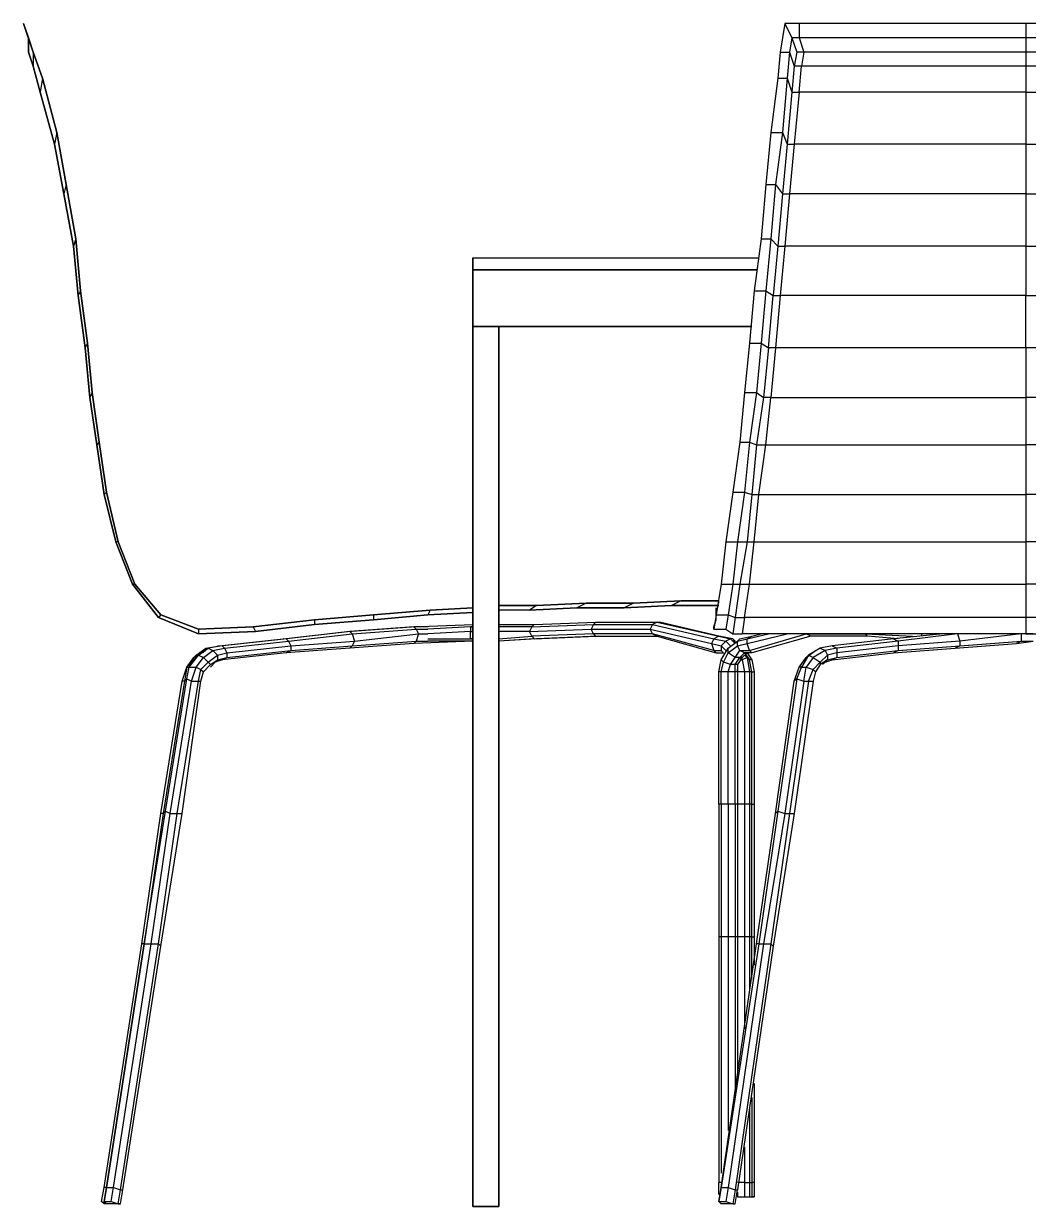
# Model space of a CAD drawing. Extents: x -0.35 to 1.31, y 0 to 0.93.
# Drawn here: x -0.353 to 0.437, y 0 to 0.931 of the extents above; entities that cross this region are included whole.
import ezdxf

# ---------------------------------------------------------------- set-up
doc = ezdxf.new("R2010")
doc.units = 0
doc.header["$MEASUREMENT"] = 0
doc.layers.add('COMMON_LAYER', color=7, linetype='CONTINUOUS')

msp = doc.modelspace()

# ---------------------------------------------------------------- linework, layer by layer
at = {"layer": 'COMMON_LAYER', "color": 7, "linetype": 'CONTINUOUS'}
for p, q in [((-0.34972, 0.9085), (-0.34972, 0.91965)), ((-0.346, 0.89735), (-0.34972, 0.9085)), ((-0.34037, 0.87685), (-0.346, 0.89735)), ((0.25664, 0.87685), (0.25851, 0.89735)), ((0.4352, 0.89735), (0.25851, 0.89735)), ((-0.32922, 0.83592), (-0.34037, 0.87685)), ((-0.32179, 0.79679), (-0.32922, 0.83592)), ((-0.31435, 0.75585), (-0.32179, 0.79679)), ((-0.31064, 0.71678), (-0.31435, 0.75585)), ((0, 0.74657), (0.22506, 0.74657)), ((0, 0.74657), (0.22506, 0.74657)), ((0, 0.73722), (0, 0.74657)), ((0.2232, 0.73722), (0, 0.73722)), ((0, 0.69257), (0, 0.73722)), ((0, 0.73722), (0.2232, 0.73722)), ((-0.30507, 0.67579), (-0.31064, 0.71678)), ((0.23249, 0.67579), (0.23621, 0.71678)), ((0.4352, 0.67579), (0.4352, 0.71678)), ((0, 0.69257), (0.02044, 0.69257)), ((0, 0), (0, 0.69257)), ((0.21943, 0.69257), (0, 0.69257)), ((0.02044, 0.69257), (0.02044, 0)), ((-0.30135, 0.63671), (-0.30507, 0.67579)), ((-0.29578, 0.59949), (-0.30135, 0.63671)), ((-0.2902, 0.56036), (-0.29578, 0.59949)), ((-0.28085, 0.52314), (-0.2902, 0.56036)), ((-0.26785, 0.48964), (-0.28085, 0.52314)), ((-0.24741, 0.46357), (-0.26785, 0.48964)), ((0.19341, 0.47472), (0.19341, 0.47658)), ((-0.03536, 0.46543), (-0.07815, 0.46171)), ((0, 0.46729), (-0.03536, 0.46543)), ((0.02044, 0.47286), (0.05017, 0.47286)), ((0.04459, 0.46915), (0.02044, 0.46915)), ((0.04459, 0.46915), (0.02044, 0.46915)), ((0.08182, 0.471), (0.04459, 0.46915)), ((0.11903, 0.471), (0.08182, 0.471)), ((0.1562, 0.47286), (0.11903, 0.471)), ((0.19156, 0.47286), (0.1562, 0.47286)), ((0.19341, 0.47286), (0.19156, 0.47286)), ((0.19156, 0.46915), (0.19156, 0.471)), ((0.19156, 0.46543), (0.19156, 0.46915)), ((0.19156, 0.46171), (0.19156, 0.46543)), ((0.19341, 0.47472), (0.19336, 0.47472)), ((0.19341, 0.47286), (0.19336, 0.47286)), ((-0.21577, 0.45051), (-0.24741, 0.46357)), ((-0.12466, 0.45799), (-0.17111, 0.45242)), ((-0.07815, 0.46171), (-0.12466, 0.45799)), ((-0.09859, 0.45242), (-0.04836, 0.45614)), ((-0.04836, 0.45614), (0, 0.45799)), ((-0.00185, 0.45614), (-0.03536, 0.45428)), ((0.02044, 0.45799), (0.04831, 0.45799)), ((0.04645, 0.45614), (0.02044, 0.45614)), ((0.04831, 0.45799), (0.09668, 0.45985)), ((0.09668, 0.45985), (0.14505, 0.45985)), ((0.09854, 0.45985), (0.1469, 0.45985)), ((0.14505, 0.45985), (0.19341, 0.44865)), ((0.19341, 0.44865), (0.1469, 0.45985)), ((0.1897, 0.45614), (0.19156, 0.46171)), ((0.1897, 0.45428), (0.1897, 0.45614)), ((-0.17111, 0.45242), (-0.21577, 0.45051)), ((-0.14882, 0.44679), (-0.09859, 0.45242)), ((-0.00185, 0.45242), (-0.03536, 0.45051)), ((-0.00185, 0.44679), (-0.00185, 0.45242)), ((0.04459, 0.45242), (0.02044, 0.45242)), ((0.02044, 0.44679), (0.04645, 0.44865)), ((0.04645, 0.44865), (0.04459, 0.45242)), ((0.09854, 0.44865), (0.05017, 0.44679)), ((0.09482, 0.45051), (0.09296, 0.45428)), ((0.14133, 0.45051), (0.13947, 0.45428)), ((0.19341, 0.44865), (0.2027, 0.44679)), ((0.4352, 0.45051), (0.212, 0.45051)), ((0.26594, 0.44865), (0.21943, 0.43564)), ((0.26222, 0.45051), (0.26216, 0.45051)), ((0.31058, 0.44865), (0.26594, 0.44865)), ((0.33474, 0.44679), (0.31058, 0.44865)), ((0.35338, 0.44865), (0.35338, 0.45051)), ((0.38125, 0.45051), (0.38119, 0.45051)), ((0.43147, 0.45051), (0.43142, 0.45051)), ((-0.21762, 0.43378), (-0.21019, 0.43936)), ((-0.21019, 0.43936), (-0.19904, 0.44122)), ((-0.2009, 0.44122), (-0.19904, 0.44122)), ((-0.19904, 0.44122), (-0.14882, 0.44679)), ((-0.14882, 0.44679), (-0.14887, 0.44679)), ((-0.09673, 0.43936), (-0.14696, 0.43564)), ((-0.04651, 0.44308), (-0.09673, 0.43936)), ((-0.09673, 0.43936), (-0.09487, 0.44122)), ((0, 0.44493), (-0.04651, 0.44308)), ((-0.04651, 0.44308), (-0.04465, 0.44493)), ((-0.03536, 0.44679), (-0.00185, 0.44679)), ((0, 0.44493), (-0.03536, 0.44493)), ((0.05017, 0.44679), (0.02044, 0.44493)), ((0.04831, 0.44679), (0.02044, 0.44493)), ((0.20456, 0.44679), (0.20642, 0.44493)), ((0.20642, 0.44493), (0.20456, 0.44493)), ((0.20642, 0.44493), (0.20637, 0.44493)), ((0.20642, 0.44308), (0.20642, 0.44493)), ((-0.22505, 0.42449), (-0.21948, 0.43192)), ((-0.21948, 0.43007), (-0.21948, 0.43192)), ((-0.21204, 0.43564), (-0.21204, 0.4375)), ((-0.20276, 0.42821), (-0.20647, 0.42449)), ((-0.19718, 0.43007), (-0.20276, 0.42821)), ((-0.20276, 0.42821), (-0.2009, 0.43007)), ((-0.14696, 0.43564), (-0.19718, 0.43007)), ((-0.19718, 0.43007), (-0.19347, 0.43192)), ((-0.14696, 0.43564), (-0.14324, 0.4375)), ((0.212, 0.43007), (0.21014, 0.43192)), ((0.21014, 0.43007), (0.212, 0.43007)), ((0.21385, 0.43564), (0.21757, 0.43007)), ((0.21943, 0.43564), (0.21385, 0.43564)), ((0.21571, 0.43192), (0.21385, 0.43378)), ((0.21943, 0.43007), (0.22128, 0.42072)), ((0.25664, 0.42449), (0.26222, 0.43192)), ((0.26222, 0.43192), (0.26965, 0.4375)), ((0.26408, 0.43378), (0.26222, 0.43192)), ((0.27895, 0.43007), (0.27337, 0.42635)), ((0.27708, 0.42821), (0.27522, 0.42635)), ((-0.22877, 0.41329), (-0.22505, 0.42449)), ((-0.22505, 0.42264), (-0.22505, 0.42449)), ((0.19341, 0.3165), (0.19341, 0.42072)), ((0.19527, 0.3165), (0.19527, 0.42072)), ((0.20084, 0.3165), (0.20084, 0.42072)), ((0.20642, 0.3165), (0.20642, 0.42072)), ((0.20827, 0.42072), (0.20822, 0.42072)), ((0.20827, 0.42072), (0.20827, 0.42264)), ((0.20827, 0.42072), (0.20827, 0.3165)), ((0.21943, 0.42072), (0.22128, 0.42072)), ((0.22128, 0.42072), (0.22128, 0.3165)), ((0.25293, 0.41329), (0.25664, 0.42449)), ((0.25478, 0.41515), (0.25851, 0.42449)), ((0.25851, 0.42449), (0.25664, 0.42449)), ((0.26036, 0.41329), (0.26222, 0.42449)), ((0.26408, 0.41329), (0.26779, 0.42264)), ((0.26965, 0.42072), (0.26779, 0.41329)), ((0.27337, 0.42635), (0.26965, 0.42072)), ((-0.24555, 0.30907), (-0.22877, 0.41329)), ((-0.22691, 0.41329), (-0.22877, 0.41329)), ((0.23807, 0.30907), (0.25293, 0.41329)), ((0.25478, 0.41515), (0.25293, 0.41329)), ((0.26779, 0.41329), (0.25293, 0.30907)), ((0.25478, 0.41515), (0.26036, 0.41329)), ((0.26036, 0.41329), (0.26408, 0.41329)), ((0.26408, 0.41329), (0.26779, 0.41329)), ((0.20827, 0.3165), (0.20822, 0.3165)), ((0.20827, 0.3165), (0.20827, 0.21222)), ((0.21943, 0.3165), (0.22128, 0.3165)), ((0.22128, 0.3165), (0.22128, 0.21222)), ((-0.26041, 0.20664), (-0.24555, 0.30907)), ((-0.24369, 0.30907), (-0.24555, 0.30907)), ((0.2232, 0.20664), (0.23807, 0.30907)), ((0.25293, 0.30907), (0.23621, 0.20479)), ((0.23992, 0.31092), (0.23807, 0.30907)), ((-0.2902, 0.01492), (-0.26041, 0.20664)), ((-0.25856, 0.20664), (-0.26041, 0.20664)), ((0.19527, 0.01492), (0.2232, 0.20664)), ((0.20827, 0.21222), (0.20822, 0.21222)), ((0.20827, 0.21222), (0.20827, 0.10056)), ((0.23621, 0.20479), (0.20827, 0.01306)), ((0.21943, 0.21222), (0.22128, 0.21222)), ((0.22128, 0.21222), (0.22128, 0.18992)), ((0.22506, 0.20664), (0.2232, 0.20664)), ((0.22128, 0.09679), (0.22128, 0.01864)), ((0.21943, 0.08564), (0.21943, 0.01864)), ((0.19527, 0.01864), (0.19341, 0.01864)), ((0.19341, 0.00929), (0.19341, 0.01864)), ((0.21385, 0.01864), (0.20827, 0.01864)), ((0.22128, 0.01864), (0.21943, 0.01864)), ((0.21943, 0.01864), (0.21943, 0.00743)), ((-0.29206, 0.00372), (-0.2902, 0.01492)), ((-0.2902, 0.00372), (-0.28835, 0.01492)), ((-0.28835, 0.01492), (-0.2902, 0.01492)), ((0.19341, 0.00372), (0.19527, 0.01492)), ((0.19527, 0.01492), (0.19521, 0.01492)), ((-0.2902, 0.00372), (-0.29026, 0.00372)), ((-0.2902, 0.00186), (-0.2902, 0.00372)), ((-0.27714, 0.00186), (-0.27899, 0.00186)), ((0.02044, 0), (0, 0)), ((0.19341, 0.00372), (0.19336, 0.00372)), ((0.19527, 0.00186), (0.19341, 0.00372)), ((0.20084, 0.00186), (0.19527, 0.00186)), ((0.20456, 0.00186), (0.20084, 0.00186)), ((0.20827, 0.00743), (0.20822, 0.00743)), ((0.20827, 0.00743), (0.20822, 0.00743)), ((0.20827, 0.00929), (0.20827, 0.00743)), ((0.20827, 0.00743), (0.21385, 0.00743)), ((0.21943, 0.00743), (0.22128, 0.00743))]:
    msp.add_line(p, q, dxfattribs=at)
for points in [[(-0.34972, 0.91965, 0), (-0.35343, 0.93085, 0), (-0.346, 0.9085, 0)], [(-0.34972, 0.91965, 0), (-0.35343, 0.93085, 0), (-0.34972, 0.91965, 0), (-0.35343, 0.93085, 0), (-0.34972, 0.91965, 0), (-0.35343, 0.93085, 0), (-0.34972, 0.91965, 0), (-0.35343, 0.93085, 0), (-0.34972, 0.91965, 0), (-0.34972, 0.91965, 0)], [(-0.346, 0.9085, 0), (-0.35343, 0.93085, 0), (-0.34972, 0.91965, 0), (-0.346, 0.9085, 0), (-0.33851, 0.88801, 0), (-0.346, 0.9085, 0), (-0.346, 0.9085, 0)], [(-0.34972, 0.91965, 0), (-0.35343, 0.93085, 0), (-0.346, 0.9085, 0)], [(-0.34972, 0.91965, 0), (-0.35343, 0.93085, 0), (-0.34972, 0.91965, 0), (-0.35343, 0.93085, 0), (-0.34972, 0.91965, 0), (-0.35343, 0.93085, 0), (-0.34972, 0.91965, 0), (-0.35343, 0.93085, 0), (-0.34972, 0.91965, 0), (-0.34972, 0.91965, 0)], [(-0.346, 0.9085, 0), (-0.35343, 0.93085, 0), (-0.34972, 0.91965, 0)], [(0.2455, 0.93085, 0), (0.24178, 0.9085, 0), (0.24921, 0.9085, 0)], [(0.25664, 0.93085, 0), (0.2455, 0.93085, 0), (0.25107, 0.91965, 0)], [(0.4352, 0.93085, 0), (0.25664, 0.93085, 0), (0.25664, 0.91965, 0)], [(0.6156, 0.93085, 0), (0.4352, 0.93085, 0), (0.4352, 0.91965, 0)], [(-0.346, 0.9085, 0), (-0.34972, 0.91965, 0), (-0.34972, 0.9085, 0), (-0.346, 0.89735, 0)], [(0.25107, 0.91965, 0), (0.24921, 0.9085, 0), (0.25293, 0.89735, 0)], [(0.25664, 0.91965, 0), (0.25107, 0.91965, 0), (0.25478, 0.9085, 0)], [(0.4352, 0.91965, 0), (0.25664, 0.91965, 0), (0.26036, 0.9085, 0)], [(0.6156, 0.91965, 0), (0.4352, 0.91965, 0), (0.4352, 0.9085, 0)], [(-0.33851, 0.88801, 0), (-0.346, 0.9085, 0), (-0.346, 0.89735, 0), (-0.34037, 0.87685, 0)], [(0.24178, 0.9085, 0), (0.23992, 0.88801, 0), (0.24735, 0.88801, 0)], [(0.24921, 0.9085, 0), (0.24735, 0.88801, 0), (0.25107, 0.87685, 0)], [(0.26036, 0.9085, 0), (0.25478, 0.9085, 0), (0.25293, 0.89735, 0)], [(0.4352, 0.9085, 0), (0.26036, 0.9085, 0), (0.25851, 0.89735, 0)], [(0.61188, 0.9085, 0), (0.4352, 0.9085, 0), (0.4352, 0.89735, 0)], [(0.25851, 0.89735, 0), (0.25293, 0.89735, 0), (0.25107, 0.87685, 0), (0.25664, 0.87685, 0)], [(0.61374, 0.89735, 0), (0.4352, 0.89735, 0), (0.4352, 0.87685, 0), (0.6156, 0.87685, 0)], [(-0.32736, 0.84521, 0), (-0.33851, 0.88801, 0), (-0.34037, 0.87685, 0), (-0.32922, 0.83592, 0)], [(-0.32736, 0.84521, 0), (-0.33851, 0.88801, 0), (-0.32736, 0.84521, 0), (-0.31993, 0.80428, 0), (-0.32736, 0.84521, 0), (-0.32736, 0.84521, 0)], [(0.23992, 0.88801, 0), (0.23434, 0.84521, 0), (0.24364, 0.84521, 0)], [(0.24735, 0.88801, 0), (0.24364, 0.84521, 0), (0.24735, 0.83592, 0)], [(0.25107, 0.87685, 0), (0.24735, 0.83592, 0), (0.25293, 0.83592, 0)], [(0.4352, 0.87685, 0), (0.25664, 0.87685, 0), (0.25293, 0.83592, 0)], [(0.4352, 0.87685, 0), (0.4352, 0.83592, 0), (0.61932, 0.83592, 0)], [(-0.31993, 0.80428, 0), (-0.32736, 0.84521, 0), (-0.32922, 0.83592, 0), (-0.32179, 0.79679, 0)], [(0.23434, 0.84521, 0), (0.23063, 0.80428, 0), (0.23807, 0.80428, 0)], [(0.24364, 0.84521, 0), (0.23807, 0.80428, 0), (0.24364, 0.79679, 0)], [(0.24735, 0.83592, 0), (0.24364, 0.79679, 0), (0.24921, 0.79679, 0)], [(0.4352, 0.83592, 0), (0.25293, 0.83592, 0), (0.24921, 0.79679, 0)], [(0.4352, 0.83592, 0), (0.4352, 0.79679, 0), (0.62308, 0.79679, 0)], [(-0.3125, 0.76143, 0), (-0.31993, 0.80428, 0), (-0.32179, 0.79679, 0), (-0.31435, 0.75585, 0)], [(-0.3125, 0.76143, 0), (-0.31993, 0.80428, 0), (-0.3125, 0.76143, 0), (-0.30878, 0.7205, 0), (-0.3125, 0.76143, 0), (-0.3125, 0.76143, 0)], [(0.23063, 0.80428, 0), (0.22691, 0.76143, 0), (0.23434, 0.76143, 0)], [(0.23807, 0.80428, 0), (0.23434, 0.76143, 0), (0.23992, 0.75585, 0)], [(0.24364, 0.79679, 0), (0.23992, 0.75585, 0), (0.2455, 0.75585, 0)], [(0.4352, 0.79679, 0), (0.24921, 0.79679, 0), (0.2455, 0.75585, 0)], [(0.4352, 0.79679, 0), (0.4352, 0.75585, 0), (0.6268, 0.75585, 0)], [(-0.30878, 0.7205, 0), (-0.3125, 0.76143, 0), (-0.31435, 0.75585, 0), (-0.31064, 0.71678, 0)], [(0.22691, 0.76143, 0), (0.22128, 0.7205, 0), (0.23063, 0.7205, 0)], [(0.23434, 0.76143, 0), (0.23063, 0.7205, 0), (0.23621, 0.71678, 0)], [(0.23992, 0.75585, 0), (0.23621, 0.71678, 0), (0.24178, 0.71678, 0)], [(0.4352, 0.75585, 0), (0.2455, 0.75585, 0), (0.24178, 0.71678, 0)], [(0.4352, 0.75585, 0), (0.4352, 0.71678, 0), (0.63052, 0.71678, 0)], [(0, 0.74657, 0), (0, 0.73722, 0), (0.2232, 0.73722, 0)], [(0.2232, 0.73722, 0), (0, 0.73722, 0), (0, 0.69257, 0), (0.21943, 0.69257, 0)], [(-0.30321, 0.6795, 0), (-0.30878, 0.7205, 0), (-0.31064, 0.71678, 0), (-0.30507, 0.67579, 0)], [(-0.30321, 0.6795, 0), (-0.30878, 0.7205, 0), (-0.30321, 0.6795, 0), (-0.29949, 0.64043, 0), (-0.30321, 0.6795, 0), (-0.30321, 0.6795, 0)], [(0.22128, 0.7205, 0), (0.21757, 0.6795, 0), (0.22691, 0.6795, 0)], [(0.23063, 0.7205, 0), (0.22691, 0.6795, 0), (0.23249, 0.67579, 0)], [(0.4352, 0.71678, 0), (0.24178, 0.71678, 0), (0.23807, 0.67579, 0)], [(0, 0.69257, 0), (0, 0, 0), (0.02044, 0, 0), (0.02044, 0.69257, 0), (0, 0.69257, 0), (0, 0.69257, 0)], [(-0.29949, 0.64043, 0), (-0.30321, 0.6795, 0), (-0.30507, 0.67579, 0), (-0.30135, 0.63671, 0)], [(0.21757, 0.6795, 0), (0.21385, 0.64043, 0), (0.2232, 0.64043, 0)], [(0.22691, 0.6795, 0), (0.2232, 0.64043, 0), (0.22877, 0.63671, 0)], [(0.23807, 0.67579, 0), (0.23249, 0.67579, 0), (0.22877, 0.63671, 0)], [(0.4352, 0.67579, 0), (0.23807, 0.67579, 0), (0.23434, 0.63671, 0)], [(0.63423, 0.67579, 0), (0.4352, 0.67579, 0), (0.4352, 0.63671, 0)], [(-0.29392, 0.60135, 0), (-0.29949, 0.64043, 0), (-0.30135, 0.63671, 0), (-0.29578, 0.59949, 0)], [(-0.29392, 0.60135, 0), (-0.29949, 0.64043, 0), (-0.29392, 0.60135, 0), (-0.28835, 0.56222, 0), (-0.29392, 0.60135, 0), (-0.29392, 0.60135, 0)], [(0.21385, 0.64043, 0), (0.21014, 0.60135, 0), (0.21757, 0.60135, 0)], [(0.2232, 0.64043, 0), (0.21757, 0.60135, 0), (0.2232, 0.59949, 0)], [(0.23434, 0.63671, 0), (0.22877, 0.63671, 0), (0.2232, 0.59949, 0), (0.23063, 0.59949, 0)], [(0.23063, 0.59949, 0), (0.23434, 0.63671, 0), (0.4352, 0.63671, 0)], [(0.63795, 0.63671, 0), (0.4352, 0.63671, 0), (0.4352, 0.59949, 0)], [(-0.28835, 0.56222, 0), (-0.29392, 0.60135, 0), (-0.29578, 0.59949, 0), (-0.2902, 0.56036, 0)], [(0.21014, 0.60135, 0), (0.20456, 0.56222, 0), (0.21385, 0.56222, 0)], [(0.21757, 0.60135, 0), (0.21385, 0.56222, 0), (0.21943, 0.56036, 0)], [(0.2232, 0.59949, 0), (0.21943, 0.56036, 0), (0.22506, 0.56036, 0)], [(0.22506, 0.56036, 0), (0.23063, 0.59949, 0), (0.4352, 0.59949, 0)], [(0.64167, 0.59949, 0), (0.4352, 0.59949, 0), (0.4352, 0.56036, 0)], [(-0.27899, 0.52314, 0), (-0.28835, 0.56222, 0), (-0.2902, 0.56036, 0), (-0.28085, 0.52314, 0)], [(-0.27899, 0.52314, 0), (-0.28835, 0.56222, 0), (-0.27899, 0.52314, 0), (-0.26599, 0.48964, 0), (-0.27899, 0.52314, 0), (-0.27899, 0.52314, 0)], [(0.20456, 0.56222, 0), (0.19899, 0.52314, 0), (0.20827, 0.52314, 0)], [(0.21385, 0.56222, 0), (0.20827, 0.52314, 0), (0.21571, 0.52314, 0)], [(0.21943, 0.56036, 0), (0.21571, 0.52314, 0), (0.22128, 0.52314, 0)], [(0.22128, 0.52314, 0), (0.22506, 0.56036, 0), (0.4352, 0.56036, 0)], [(0.64724, 0.56036, 0), (0.4352, 0.56036, 0), (0.4352, 0.52314, 0)], [(-0.26599, 0.48964, 0), (-0.27899, 0.52314, 0), (-0.28085, 0.52314, 0), (-0.26785, 0.48964, 0)], [(0.19899, 0.52314, 0), (0.19527, 0.48964, 0), (0.20456, 0.48964, 0)], [(0.20827, 0.52314, 0), (0.20456, 0.48964, 0), (0.21014, 0.48964, 0)], [(0.21571, 0.52314, 0), (0.21014, 0.48964, 0), (0.21757, 0.48964, 0)], [(0.21757, 0.48964, 0), (0.22128, 0.52314, 0), (0.4352, 0.52314, 0)], [(0.65095, 0.52314, 0), (0.4352, 0.52314, 0), (0.4352, 0.48964, 0)], [(-0.24555, 0.46543, 0), (-0.26599, 0.48964, 0), (-0.26785, 0.48964, 0), (-0.24741, 0.46357, 0)], [(-0.24555, 0.46543, 0), (-0.26599, 0.48964, 0), (-0.24555, 0.46543, 0), (-0.21577, 0.45428, 0), (-0.24555, 0.46543, 0), (-0.24555, 0.46543, 0)], [(0.19527, 0.48964, 0), (0.19156, 0.46543, 0), (0.20084, 0.46543, 0)], [(0.20456, 0.48964, 0), (0.20084, 0.46543, 0), (0.20642, 0.46357, 0)], [(0.21014, 0.48964, 0), (0.20642, 0.46357, 0), (0.21385, 0.46357, 0)], [(0.21385, 0.46357, 0), (0.21757, 0.48964, 0), (0.4352, 0.48964, 0)], [(0.65467, 0.48964, 0), (0.4352, 0.48964, 0), (0.4352, 0.46357, 0)], [(0.12646, 0.47472, 0), (0.08925, 0.47472, 0), (0.12646, 0.47472, 0), (0.16363, 0.47658, 0), (0.12646, 0.47472, 0), (0.12646, 0.47472, 0)], [(0.16363, 0.47658, 0), (0.12646, 0.47472, 0), (0.11903, 0.471, 0), (0.1562, 0.47286, 0)], [(0.19341, 0.47658, 0), (0.16363, 0.47658, 0), (0.1562, 0.47286, 0), (0.19156, 0.47286, 0)], [(0.19341, 0.47658, 0), (0.16363, 0.47658, 0), (0.19341, 0.47658, 0), (0.19341, 0.47658, 0)], [(-0.21577, 0.45428, 0), (-0.24555, 0.46543, 0), (-0.24741, 0.46357, 0), (-0.21577, 0.45051, 0)], [(-0.07815, 0.46543, 0), (-0.12466, 0.46171, 0), (-0.07815, 0.46543, 0), (-0.0335, 0.46915, 0), (-0.07815, 0.46543, 0), (-0.07815, 0.46543, 0)], [(-0.07815, 0.46543, 0), (-0.12466, 0.46171, 0), (-0.12466, 0.45799, 0), (-0.07815, 0.46171, 0)], [(-0.0335, 0.46915, 0), (-0.07815, 0.46543, 0), (-0.07815, 0.46171, 0), (-0.03536, 0.46543, 0)], [(0, 0.471, 0), (-0.0335, 0.46915, 0), (-0.03536, 0.46543, 0), (0, 0.46729, 0)], [(0, 0.471, 0), (-0.0335, 0.46915, 0), (0, 0.471, 0), (0, 0.471, 0)], [(0.05017, 0.47286, 0), (0.02044, 0.47286, 0), (0.05017, 0.47286, 0), (0.08925, 0.47472, 0), (0.05017, 0.47286, 0), (0.05017, 0.47286, 0)], [(0.08925, 0.47472, 0), (0.05017, 0.47286, 0), (0.04459, 0.46915, 0), (0.08182, 0.471, 0)], [(0.12646, 0.47472, 0), (0.08925, 0.47472, 0), (0.08182, 0.471, 0), (0.11903, 0.471, 0)], [(0.19156, 0.46543, 0), (0.1897, 0.45428, 0), (0.19899, 0.45428, 0)], [(0.19156, 0.47286, 0), (0.19341, 0.47286, 0), (0.19156, 0.47286, 0), (0.19156, 0.47286, 0)], [(0.20084, 0.46543, 0), (0.19899, 0.45428, 0), (0.20456, 0.45051, 0)], [(-0.17297, 0.45614, 0), (-0.21577, 0.45428, 0), (-0.17297, 0.45614, 0), (-0.12466, 0.46171, 0), (-0.17297, 0.45614, 0), (-0.17297, 0.45614, 0)], [(-0.17297, 0.45614, 0), (-0.21577, 0.45428, 0), (-0.21577, 0.45051, 0), (-0.17111, 0.45242, 0)], [(-0.12466, 0.46171, 0), (-0.17297, 0.45614, 0), (-0.17111, 0.45242, 0), (-0.12466, 0.45799, 0)], [(-0.04651, 0.45614, 0), (-0.09673, 0.45242, 0), (-0.09487, 0.45051, 0), (-0.04465, 0.45428, 0)], [(-0.03536, 0.45614, 0), (-0.04651, 0.45614, 0), (-0.04465, 0.45428, 0), (-0.03536, 0.45428, 0)], [(-0.00185, 0.45614, 0), (-0.00185, 0.45242, 0), (0, 0.45242, 0)], [(-0.00185, 0.45614, 0), (0, 0.45614, 0), (-0.00185, 0.45614, 0), (-0.00185, 0.45614, 0)], [(0.04645, 0.45614, 0), (0.04459, 0.45242, 0), (0.09296, 0.45428, 0)], [(0.04831, 0.45799, 0), (0.04645, 0.45614, 0), (0.09482, 0.45799, 0)], [(0.09482, 0.45799, 0), (0.09296, 0.45428, 0), (0.13947, 0.45428, 0)], [(0.09668, 0.45985, 0), (0.09482, 0.45799, 0), (0.14133, 0.45799, 0)], [(0.14133, 0.45799, 0), (0.13947, 0.45428, 0), (0.18784, 0.44308, 0)], [(0.14505, 0.45985, 0), (0.14133, 0.45799, 0), (0.1897, 0.44679, 0)], [(0.20642, 0.46357, 0), (0.20456, 0.45051, 0), (0.212, 0.45051, 0)], [(0.4352, 0.46357, 0), (0.21385, 0.46357, 0), (0.212, 0.45051, 0)], [(0.65839, 0.46357, 0), (0.4352, 0.46357, 0), (0.4352, 0.45051, 0), (0.66025, 0.45051, 0)], [(-0.09673, 0.45242, 0), (-0.14696, 0.44679, 0), (-0.1451, 0.44493, 0), (-0.09487, 0.45051, 0)], [(-0.09487, 0.45051, 0), (-0.09302, 0.44493, 0), (-0.04279, 0.45051, 0)], [(-0.04465, 0.45428, 0), (-0.04279, 0.45051, 0), (-0.03536, 0.45051, 0)], [(-0.04279, 0.45051, 0), (-0.04465, 0.44493, 0), (-0.03536, 0.44493, 0)], [(0.09482, 0.45051, 0), (0.04645, 0.44865, 0), (0.04831, 0.44679, 0), (0.09668, 0.44865, 0)], [(0.14133, 0.45051, 0), (0.09482, 0.45051, 0), (0.09668, 0.44865, 0), (0.14505, 0.44865, 0)], [(0.1897, 0.4375, 0), (0.14133, 0.45051, 0), (0.14505, 0.44865, 0), (0.19156, 0.43564, 0)], [(0.19341, 0.44865, 0), (0.1897, 0.44679, 0), (0.19899, 0.44493, 0)], [(0.20456, 0.44679, 0), (0.19341, 0.44865, 0), (0.19527, 0.44865, 0)], [(0.20827, 0.44493, 0), (0.21014, 0.44679, 0), (0.21943, 0.44865, 0)], [(0.21757, 0.4375, 0), (0.21571, 0.44308, 0), (0.24735, 0.45051, 0)], [(0.21571, 0.44308, 0), (0.21571, 0.44679, 0), (0.23249, 0.45051, 0)], [(0.21571, 0.44679, 0), (0.21943, 0.44865, 0), (0.22691, 0.45051, 0)], [(0.21943, 0.43564, 0), (0.21757, 0.4375, 0), (0.26222, 0.45051, 0)], [(0.26594, 0.44865, 0), (0.26222, 0.45051, 0), (0.30873, 0.45051, 0)], [(0.31058, 0.44865, 0), (0.30873, 0.45051, 0), (0.34595, 0.44865, 0)], [(0.3701, 0.45051, 0), (0.33102, 0.44679, 0), (0.33474, 0.44493, 0)], [(0.38125, 0.45051, 0), (0.33474, 0.44493, 0), (0.33474, 0.44122, 0)], [(0.3924, 0.45051, 0), (0.38125, 0.45051, 0), (0.38311, 0.44493, 0)], [(0.43147, 0.45051, 0), (0.38311, 0.44493, 0), (0.38311, 0.44122, 0), (0.43147, 0.44493, 0)], [(0.44076, 0.45051, 0), (0.43147, 0.45051, 0), (0.43147, 0.44493, 0), (0.44076, 0.44493, 0)], [(-0.21762, 0.43192, 0), (-0.21577, 0.43378, 0), (-0.20833, 0.43936, 0)], [(-0.21019, 0.43936, 0), (-0.21204, 0.4375, 0), (-0.21019, 0.4375, 0)], [(-0.19718, 0.44122, 0), (-0.20833, 0.43936, 0), (-0.20461, 0.4375, 0), (-0.19533, 0.43936, 0)], [(-0.14696, 0.44679, 0), (-0.19718, 0.44122, 0), (-0.19533, 0.43936, 0), (-0.1451, 0.44493, 0)], [(-0.19533, 0.43936, 0), (-0.19347, 0.43564, 0), (-0.14324, 0.44122, 0)], [(-0.1451, 0.44493, 0), (-0.14324, 0.44122, 0), (-0.09302, 0.44493, 0)], [(-0.14324, 0.44122, 0), (-0.14324, 0.4375, 0), (-0.09487, 0.44122, 0)], [(-0.09302, 0.44493, 0), (-0.09487, 0.44122, 0), (-0.04465, 0.44493, 0)], [(-0.00185, 0.44679, 0), (0, 0.44679, 0), (-0.00185, 0.44679, 0), (-0.00185, 0.44679, 0)], [(0.1897, 0.44679, 0), (0.18784, 0.44308, 0), (0.19527, 0.44122, 0)], [(0.18784, 0.44308, 0), (0.1897, 0.4375, 0), (0.19527, 0.4375, 0)], [(0.19899, 0.44493, 0), (0.19527, 0.44122, 0), (0.19899, 0.4375, 0)], [(0.19527, 0.44122, 0), (0.19527, 0.4375, 0), (0.19713, 0.43564, 0)], [(0.19713, 0.42821, 0), (0.19527, 0.43007, 0), (0.20084, 0.43936, 0)], [(0.2027, 0.44679, 0), (0.19899, 0.44493, 0), (0.2027, 0.44122, 0)], [(0.20084, 0.43564, 0), (0.20084, 0.43936, 0), (0.20827, 0.44493, 0)], [(0.20642, 0.43192, 0), (0.20084, 0.43564, 0), (0.20827, 0.44122, 0)], [(0.20642, 0.44308, 0), (0.20456, 0.44493, 0), (0.2027, 0.44679, 0), (0.20642, 0.44308, 0), (0.20642, 0.44308, 0)], [(0.20827, 0.44122, 0), (0.20827, 0.44493, 0), (0.21571, 0.44679, 0)], [(0.21014, 0.4375, 0), (0.20827, 0.44122, 0), (0.21571, 0.44308, 0)], [(0.27337, 0.43936, 0), (0.26408, 0.43378, 0), (0.26779, 0.43192, 0)], [(0.28271, 0.44122, 0), (0.27337, 0.43936, 0), (0.27708, 0.4375, 0)], [(0.28643, 0.43936, 0), (0.27708, 0.4375, 0), (0.27895, 0.43378, 0)], [(0.33102, 0.44679, 0), (0.28271, 0.44122, 0), (0.28643, 0.43936, 0)], [(0.33474, 0.44493, 0), (0.28643, 0.43936, 0), (0.28643, 0.43564, 0)], [(0.33474, 0.44122, 0), (0.28643, 0.43564, 0), (0.28643, 0.43192, 0), (0.33474, 0.4375, 0)], [(0.33474, 0.4375, 0), (0.33102, 0.43564, 0), (0.37939, 0.43936, 0)], [(0.38311, 0.44493, 0), (0.33474, 0.44122, 0), (0.33474, 0.4375, 0), (0.38311, 0.44122, 0)], [(0.38311, 0.44122, 0), (0.37939, 0.43936, 0), (0.42776, 0.44308, 0)], [(0.43147, 0.44493, 0), (0.42776, 0.44308, 0), (0.44076, 0.44493, 0)], [(-0.21762, 0.43192, 0), (-0.22505, 0.42449, 0), (-0.2232, 0.42449, 0), (-0.21577, 0.43378, 0)], [(-0.2232, 0.42449, 0), (-0.21762, 0.42449, 0), (-0.21204, 0.43192, 0)], [(-0.21762, 0.43378, 0), (-0.21948, 0.43192, 0), (-0.21204, 0.4375, 0)], [(-0.21762, 0.42449, 0), (-0.21391, 0.42264, 0), (-0.20833, 0.42821, 0)], [(-0.21577, 0.43378, 0), (-0.21204, 0.43192, 0), (-0.20461, 0.4375, 0)], [(-0.21204, 0.43192, 0), (-0.20833, 0.42821, 0), (-0.2009, 0.43378, 0)], [(-0.20833, 0.42821, 0), (-0.20647, 0.42635, 0), (-0.2009, 0.43007, 0)], [(-0.20461, 0.4375, 0), (-0.2009, 0.43378, 0), (-0.19347, 0.43564, 0)], [(-0.2009, 0.43378, 0), (-0.2009, 0.43007, 0), (-0.19347, 0.43192, 0)], [(-0.19347, 0.43564, 0), (-0.19347, 0.43192, 0), (-0.14324, 0.4375, 0)], [(0.1897, 0.4375, 0), (0.19156, 0.43564, 0), (0.19713, 0.43564, 0)], [(0.19527, 0.42072, 0), (0.19341, 0.42072, 0), (0.19527, 0.43007, 0)], [(0.20084, 0.42072, 0), (0.19527, 0.42072, 0), (0.19713, 0.42821, 0)], [(0.2027, 0.42635, 0), (0.19713, 0.42821, 0), (0.20084, 0.43564, 0)], [(0.20642, 0.42635, 0), (0.2027, 0.42635, 0), (0.20642, 0.43192, 0)], [(0.21014, 0.43192, 0), (0.20642, 0.43192, 0), (0.21014, 0.4375, 0)], [(0.212, 0.43192, 0), (0.20827, 0.42635, 0), (0.20642, 0.42635, 0), (0.21014, 0.43192, 0)], [(0.21385, 0.43564, 0), (0.21014, 0.4375, 0), (0.21757, 0.4375, 0)], [(0.21571, 0.43564, 0), (0.212, 0.43192, 0), (0.21014, 0.43192, 0), (0.21385, 0.43564, 0)], [(0.21571, 0.43192, 0), (0.212, 0.43007, 0), (0.21385, 0.42072, 0)], [(0.21571, 0.43564, 0), (0.21943, 0.43007, 0), (0.21757, 0.43007, 0)], [(0.21943, 0.42072, 0), (0.21757, 0.43007, 0), (0.21571, 0.43192, 0), (0.21757, 0.42072, 0)], [(0.26408, 0.43378, 0), (0.25851, 0.42449, 0), (0.26222, 0.42449, 0)], [(0.26779, 0.43192, 0), (0.26222, 0.42449, 0), (0.26779, 0.42264, 0)], [(0.27708, 0.4375, 0), (0.26779, 0.43192, 0), (0.27337, 0.42821, 0)], [(0.27337, 0.42821, 0), (0.26779, 0.42264, 0), (0.26965, 0.42072, 0)], [(0.27895, 0.43378, 0), (0.27337, 0.42821, 0), (0.27337, 0.42635, 0)], [(0.27895, 0.43007, 0), (0.27708, 0.42821, 0), (0.28271, 0.43007, 0)], [(0.28643, 0.43564, 0), (0.27895, 0.43378, 0), (0.27895, 0.43007, 0), (0.28643, 0.43192, 0)], [(0.28643, 0.43192, 0), (0.28271, 0.43007, 0), (0.33102, 0.43564, 0)], [(-0.22505, 0.42449, 0), (-0.22691, 0.41329, 0), (-0.22505, 0.41515, 0), (-0.2232, 0.42449, 0)], [(-0.22505, 0.41515, 0), (-0.22134, 0.41329, 0), (-0.21762, 0.42449, 0)], [(-0.22134, 0.41329, 0), (-0.21577, 0.41329, 0), (-0.21391, 0.42264, 0)], [(-0.21577, 0.41329, 0), (-0.21391, 0.41329, 0), (-0.21204, 0.42072, 0)], [(-0.21391, 0.42264, 0), (-0.21204, 0.42072, 0), (-0.20647, 0.42635, 0)], [(0.20642, 0.42072, 0), (0.20084, 0.42072, 0), (0.2027, 0.42635, 0)], [(0.20827, 0.42635, 0), (0.20827, 0.42072, 0), (0.20642, 0.42072, 0), (0.20642, 0.42635, 0)], [(0.21385, 0.42072, 0), (0.20827, 0.42072, 0), (0.20827, 0.3165, 0)], [(0.21757, 0.42072, 0), (0.21385, 0.42072, 0), (0.21385, 0.3165, 0)], [(0.21943, 0.3165, 0), (0.21943, 0.42072, 0), (0.21757, 0.42072, 0), (0.21757, 0.3165, 0)], [(-0.22691, 0.41329, 0), (-0.24369, 0.30907, 0), (-0.24184, 0.31092, 0), (-0.22505, 0.41515, 0)], [(-0.24184, 0.31092, 0), (-0.23812, 0.30907, 0), (-0.22134, 0.41329, 0)], [(-0.23812, 0.30907, 0), (-0.23254, 0.30907, 0), (-0.21577, 0.41329, 0)], [(-0.23254, 0.30907, 0), (-0.22877, 0.30907, 0), (-0.21391, 0.41329, 0)], [(0.25478, 0.41515, 0), (0.23992, 0.31092, 0), (0.2455, 0.30907, 0)], [(0.26036, 0.41329, 0), (0.2455, 0.30907, 0), (0.24921, 0.30907, 0)], [(0.26408, 0.41329, 0), (0.24921, 0.30907, 0), (0.25293, 0.30907, 0)], [(0.19527, 0.3165, 0), (0.19341, 0.3165, 0), (0.19341, 0.21222, 0)], [(0.20084, 0.3165, 0), (0.19527, 0.3165, 0), (0.19527, 0.21222, 0)], [(0.20642, 0.3165, 0), (0.20084, 0.3165, 0), (0.20084, 0.21222, 0)], [(0.20827, 0.3165, 0), (0.20642, 0.3165, 0), (0.20642, 0.21222, 0)], [(0.21385, 0.3165, 0), (0.20827, 0.3165, 0), (0.20827, 0.21222, 0)], [(0.21757, 0.3165, 0), (0.21385, 0.3165, 0), (0.21385, 0.21222, 0)], [(0.21943, 0.21222, 0), (0.21943, 0.3165, 0), (0.21757, 0.3165, 0), (0.21757, 0.21222, 0)], [(-0.24369, 0.30907, 0), (-0.25856, 0.20664, 0), (-0.24184, 0.31092, 0)], [(-0.25856, 0.20664, 0), (-0.25298, 0.20664, 0), (-0.23812, 0.30907, 0)], [(-0.25298, 0.20664, 0), (-0.24741, 0.20664, 0), (-0.23254, 0.30907, 0)], [(-0.24741, 0.20664, 0), (-0.24555, 0.20479, 0), (-0.22877, 0.30907, 0)], [(0.23992, 0.31092, 0), (0.22506, 0.20664, 0), (0.22877, 0.20664, 0)], [(0.2455, 0.30907, 0), (0.22877, 0.20664, 0), (0.23434, 0.20664, 0)], [(0.24921, 0.30907, 0), (0.23434, 0.20664, 0), (0.23621, 0.20479, 0)], [(-0.25856, 0.20664, 0), (-0.28835, 0.01492, 0), (-0.25856, 0.20664, 0), (-0.25856, 0.20664, 0)], [(-0.28835, 0.01492, 0), (-0.28272, 0.01492, 0), (-0.25298, 0.20664, 0)], [(-0.28272, 0.01492, 0), (-0.27714, 0.01306, 0), (-0.24741, 0.20664, 0)], [(-0.27714, 0.01306, 0), (-0.27528, 0.01306, 0), (-0.24555, 0.20479, 0)], [(0.19527, 0.21222, 0), (0.19341, 0.21222, 0), (0.19341, 0.01864, 0)], [(0.20084, 0.21222, 0), (0.19527, 0.21222, 0), (0.19527, 0.02607, 0)], [(0.22506, 0.20664, 0), (0.19527, 0.01492, 0), (0.20084, 0.01492, 0)], [(0.20642, 0.21222, 0), (0.20084, 0.21222, 0), (0.20084, 0.05957, 0)], [(0.22877, 0.20664, 0), (0.20084, 0.01492, 0), (0.20642, 0.01306, 0)], [(0.20827, 0.21222, 0), (0.20642, 0.21222, 0), (0.20642, 0.09122, 0)], [(0.23434, 0.20664, 0), (0.20642, 0.01306, 0), (0.20827, 0.01306, 0)], [(0.21385, 0.21222, 0), (0.20827, 0.21222, 0), (0.20827, 0.10428, 0)], [(0.21757, 0.21222, 0), (0.21385, 0.21222, 0), (0.21385, 0.13964, 0)], [(0.21943, 0.17872, 0), (0.21943, 0.21222, 0), (0.21757, 0.21222, 0), (0.21757, 0.17129, 0)], [(0.21757, 0.07821, 0), (0.21757, 0.01864, 0), (0.21943, 0.01864, 0)], [(0.21385, 0.04657, 0), (0.21385, 0.01864, 0), (0.21757, 0.01864, 0)], [(0.21385, 0.01864, 0), (0.21385, 0.00743, 0), (0.21757, 0.00743, 0)], [(0.21757, 0.01864, 0), (0.21757, 0.00743, 0), (0.21943, 0.00743, 0)], [(0.22128, 0.01864, 0), (0.22128, 0.00743, 0), (0.21943, 0.00743, 0)], [(-0.28835, 0.01492, 0), (-0.2902, 0.00372, 0), (-0.28457, 0.00372, 0), (-0.28272, 0.01492, 0)], [(-0.28457, 0.00372, 0), (-0.27899, 0.00186, 0), (-0.27714, 0.01306, 0)], [(-0.27899, 0.00186, 0), (-0.27714, 0.00186, 0), (-0.27528, 0.01306, 0)], [(0.19527, 0.01492, 0), (0.19341, 0.00372, 0), (0.19899, 0.00372, 0)], [(0.20084, 0.01492, 0), (0.19899, 0.00372, 0), (0.20456, 0.00186, 0)], [(0.20456, 0.00186, 0), (0.20642, 0.00186, 0), (0.20827, 0.01306, 0)], [(0.20642, 0.01306, 0), (0.20456, 0.00186, 0), (0.20642, 0.00186, 0)], [(0.20827, 0.01121, 0), (0.20827, 0.00743, 0), (0.21385, 0.00743, 0)], [(-0.27899, 0.00186, 0), (-0.28457, 0.00186, 0), (-0.2902, 0.00186, 0), (-0.29206, 0.00372, 0)], [(-0.27899, 0.00186, 0), (-0.28272, 0.00186, 0), (-0.28835, 0.00186, 0), (-0.2902, 0.00372, 0)], [(0.21385, 0.00743, 0), (0.21757, 0.00743, 0), (0.21943, 0.00743, 0)]]:
    msp.add_polyline3d(points, dxfattribs=at)

doc.saveas('drawing.dxf')
